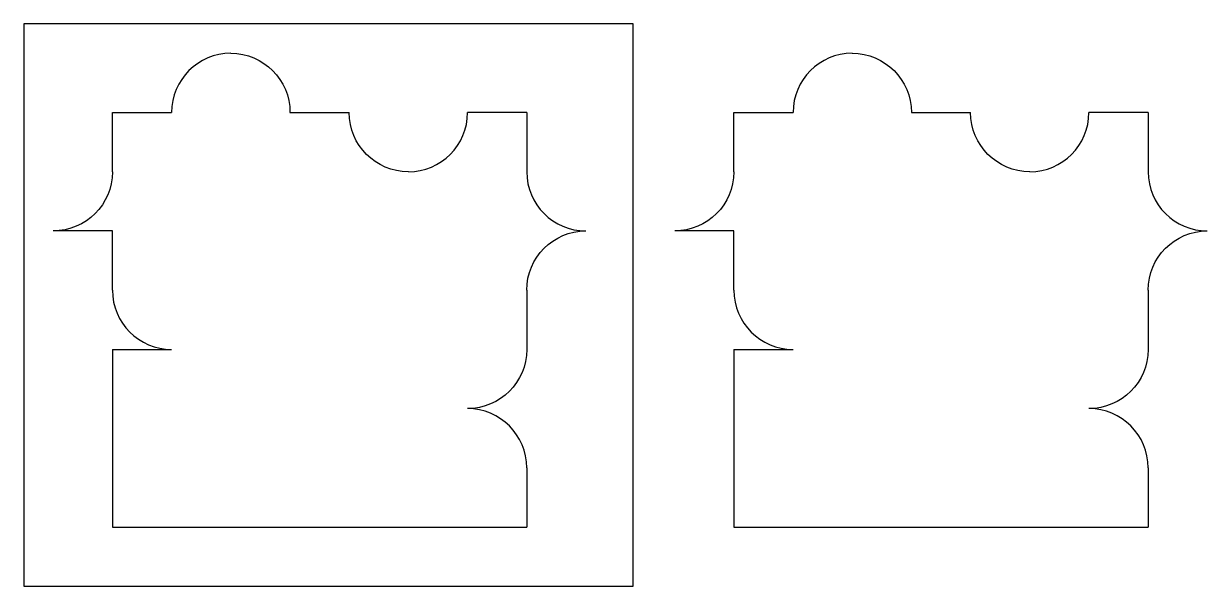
# Model space of a CAD drawing. Header units: millimetres. Extents: x -15 to 185, y -10 to 85.
import ezdxf

# ---------------------------------------------------------------- set-up
doc = ezdxf.new("R2010")
doc.units = ezdxf.units.MM
doc.header["$MEASUREMENT"] = 0
doc.layers.add('DEFAULT', color=18, linetype='Continuous', true_color=0x000000)

msp = doc.modelspace()

# ---------------------------------------------------------------- linework, layer by layer
at = {"layer": 'DEFAULT'}
for p, q in [((0, 70), (10, 70)), ((0, 60), (0, 70)), ((30, 70), (40, 70)), ((70, 70), (60, 70)), ((70, 70), (70, 60)), ((105, 70), (115, 70)), ((105, 60), (105, 70)), ((135, 70), (145, 70)), ((175, 70), (165, 70)), ((175, 70), (175, 60)), ((0, 50), (-10, 50)), ((0, 40), (0, 50)), ((105, 50), (95, 50)), ((105, 40), (105, 50)), ((70, 40), (70, 30)), ((175, 40), (175, 30)), ((0, 30), (10, 30)), ((0, 30), (0, 0)), ((105, 30), (115, 30)), ((105, 30), (105, 0)), ((70, 10), (70, 0)), ((175, 10), (175, 0)), ((0, 0), (70, 0)), ((105, 0), (175, 0))]:
    msp.add_line(p, q, dxfattribs=at)
msp.add_lwpolyline([(-15, -10), (88, -10), (88, 85), (-15, 85)], close=True, dxfattribs=at)
for centre, start, end in [((20, 70), 90, 180), ((125, 70), 90, 180), ((50, 70), 270, 0), ((155, 70), 270, 0), ((80, 60), 180, 270), ((185, 60), 180, 270), ((10, 40), 180, 270), ((115, 40), 180, 270), ((60, 10), 0, 90), ((165, 10), 0, 90)]:
    msp.add_arc(centre, 10, start, end, dxfattribs=at)
at = {"layer": 'DEFAULT', "extrusion": (0, 0, -1)}
for centre, start, end in [((-20, 70), 90, 180), ((-125, 70), 90, 180), ((-50, 70), 270, 0), ((-155, 70), 270, 0), ((10, 60), 180, 270), ((-95, 60), 180, 270), ((-80, 40), 0, 90), ((-185, 40), 0, 90), ((-60, 30), 180, 270), ((-165, 30), 180, 270)]:
    msp.add_arc(centre, 10, start, end, dxfattribs=at)

doc.saveas('drawing.dxf')
